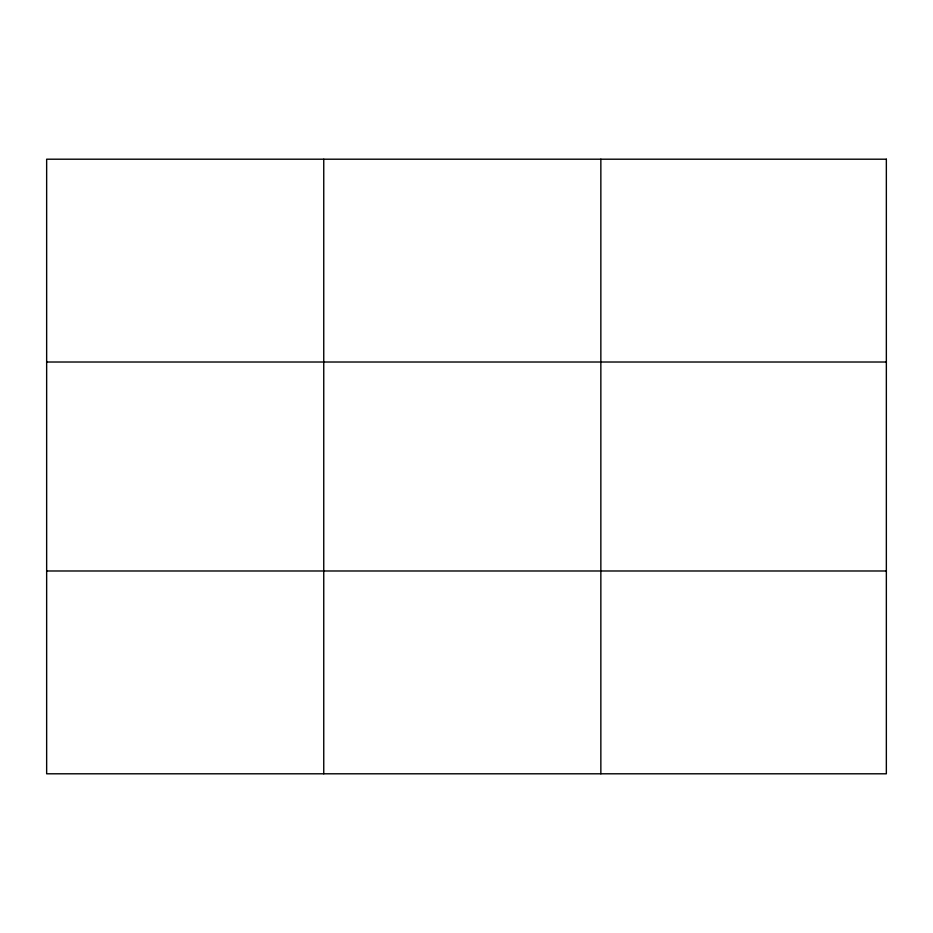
<?xml version="1.0" encoding="UTF-8"?>
<svg xmlns="http://www.w3.org/2000/svg" width="933" height="933" viewBox="0 0 933 933"><rect width="100%" height="100%" fill="white"/><g stroke="black" fill="none" stroke-linecap="round" stroke-linejoin="round"><path stroke-width="1.4" d="M323.751 773.795L323.751 159.205M600.852 773.795L600.852 159.205M46.65 362.016L886.35 362.016M46.65 570.984L886.35 570.984M886.35 159.205L886.35 773.795L46.65 773.795L46.65 159.205L886.35 159.205"/></g></svg>
